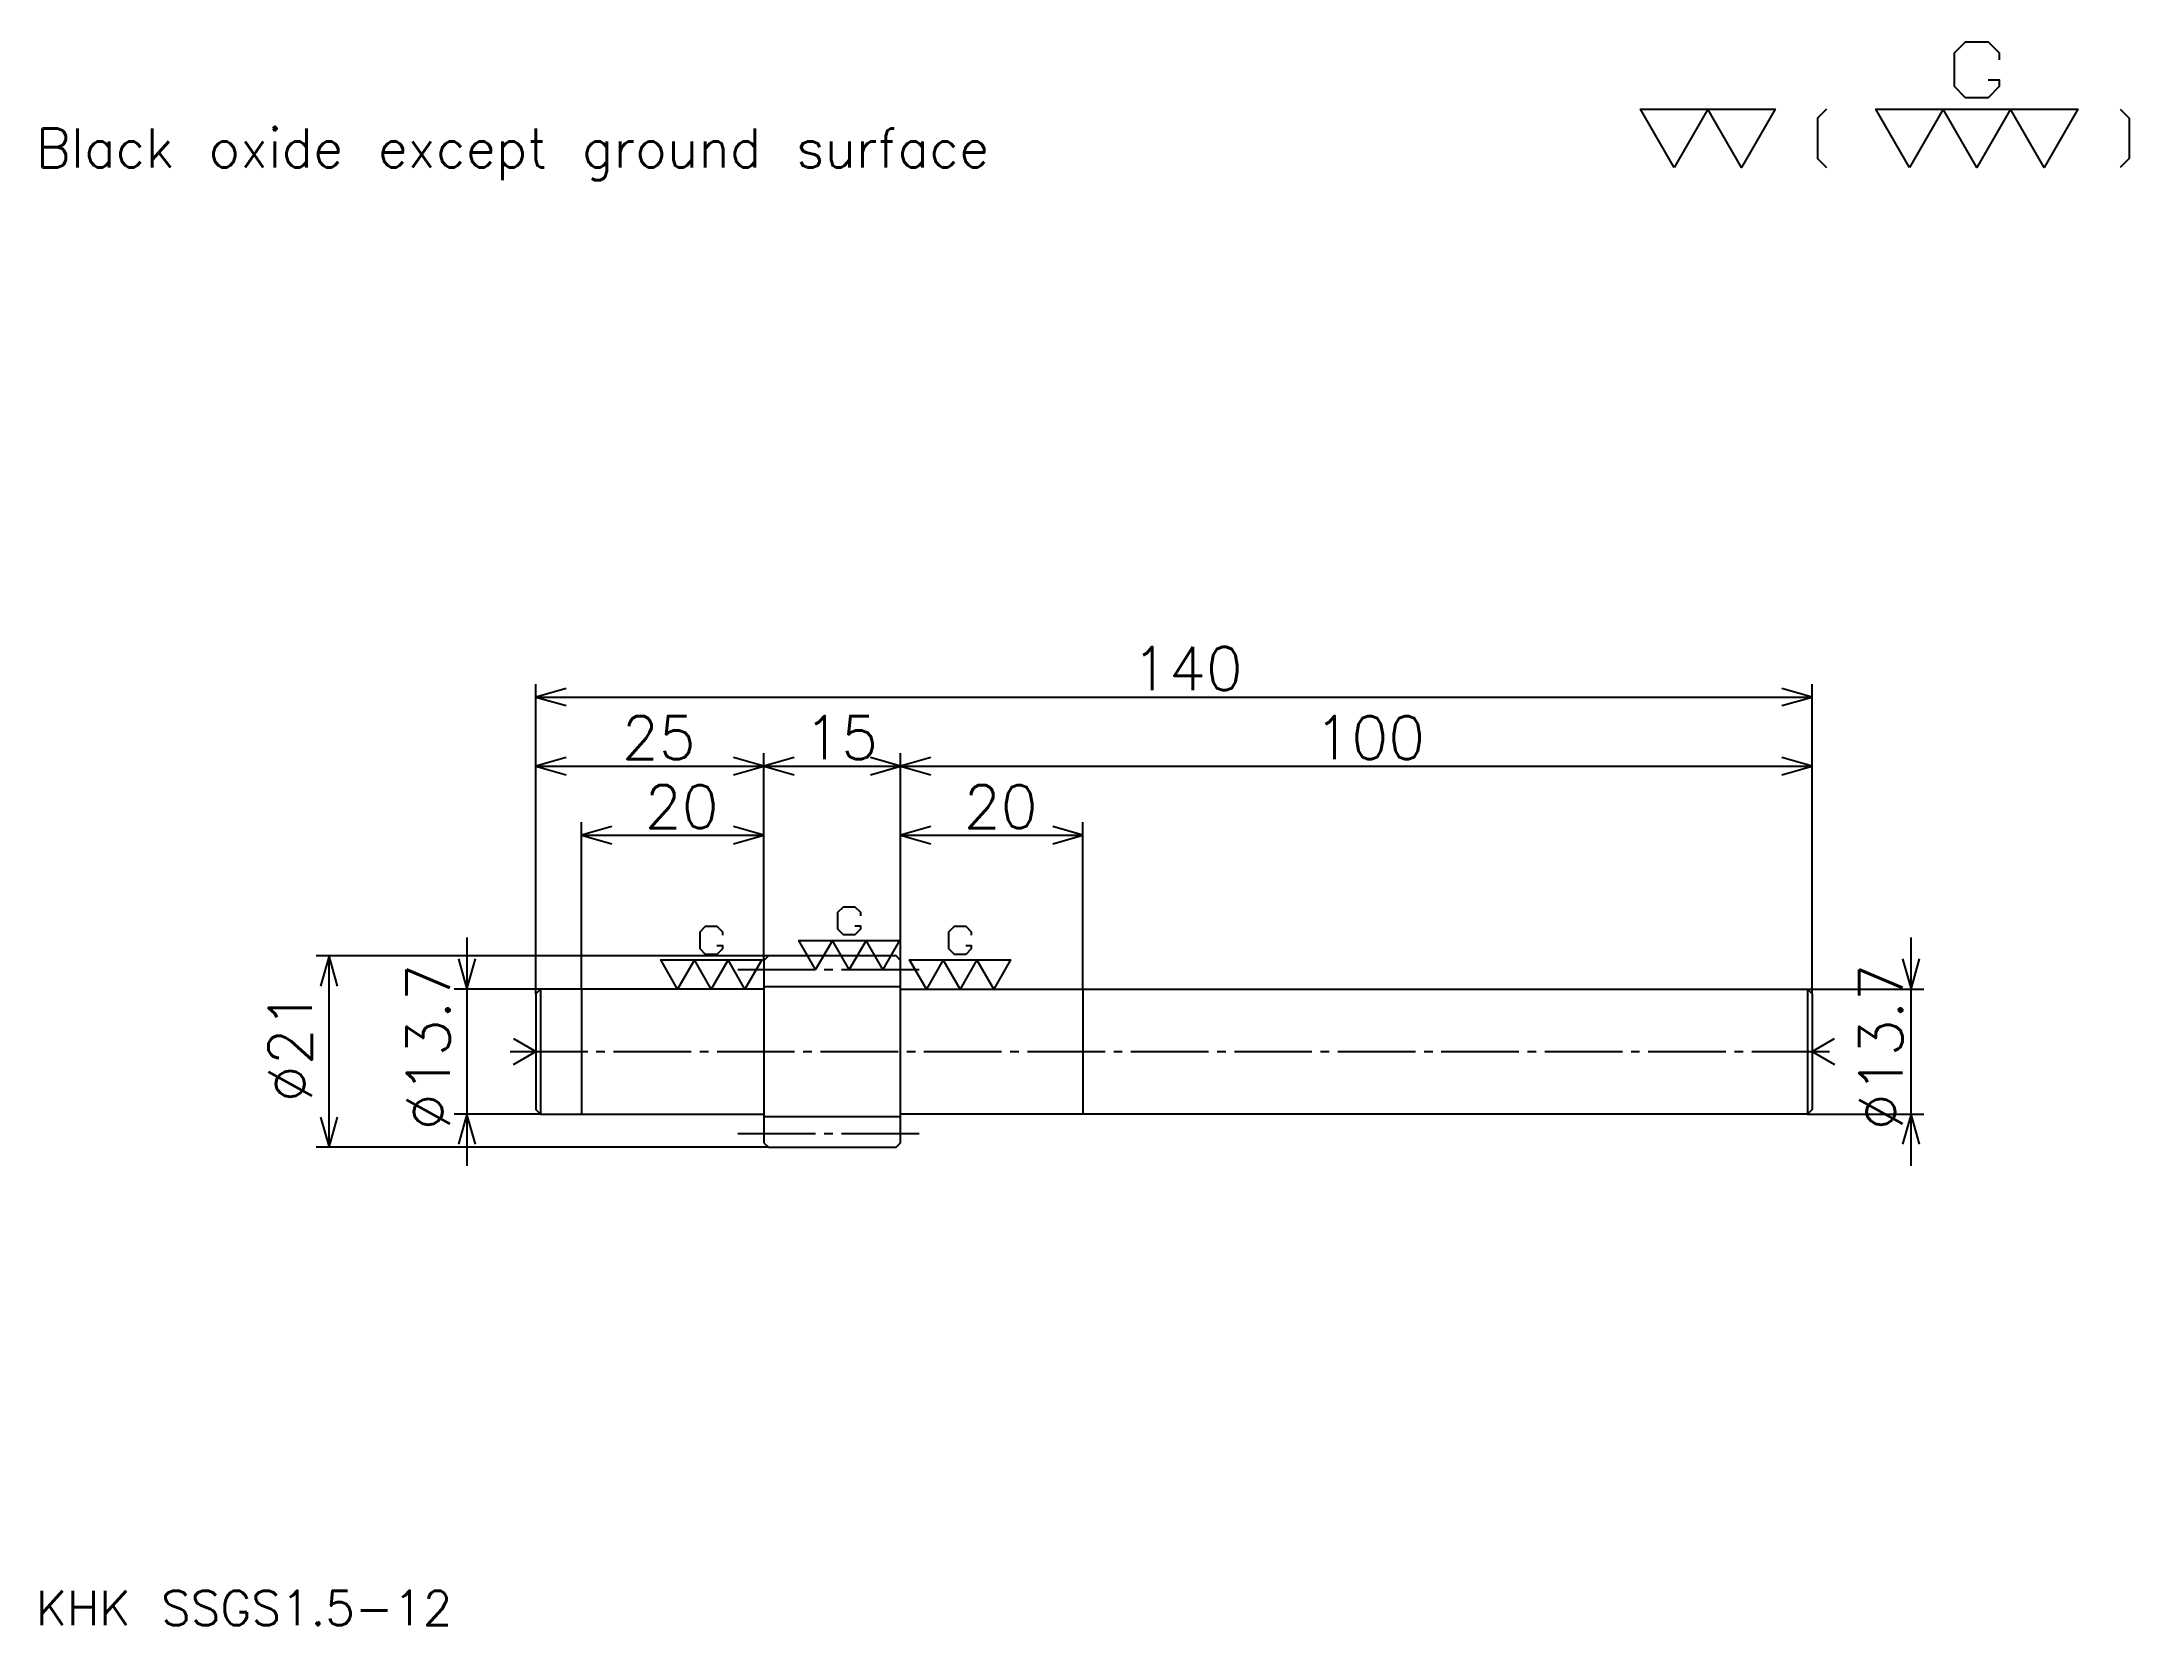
# Model space of a CAD drawing. Extents: x 10 to 239, y 10 to 184.
import ezdxf

# ---------------------------------------------------------------- set-up
doc = ezdxf.new("R2010")
doc.units = 0
doc.linetypes.add('DASHDOT', pattern=[11.351352, 8.513514, -0.945946, 0.945946, -0.945946])
doc.layers.get('0').update_dxf_attribs({"linetype": 'CONTINUOUS'})
doc.layers.add('DASHDOT', color=6, linetype='DASHDOT')
doc.styles.add('KANJI', font='TXT', dxfattribs={"bigfont": 'BIGFONT'})

msp = doc.modelspace()

# ---------------------------------------------------------------- linework, layer by layer
at = {"color": 5}
for p, q in [((64.324318, 83.810806), (64.324318, 113.608109)), ((64.324318, 83.810806), (64.324318, 113.608109)), ((204.32431, 83.810806), (204.32431, 113.608109)), ((204.32431, 83.810806), (204.32431, 113.608109)), ((64.324318, 112.189186), (204.32431, 112.189186)), ((64.324318, 112.189186), (204.32431, 112.189186)), ((89.324318, 83.810806), (89.324318, 106.040535)), ((104.324318, 83.810806), (104.324318, 106.040535)), ((64.324318, 104.621613), (89.324318, 104.621613)), ((89.324318, 104.621613), (104.324318, 104.621613)), ((104.324318, 104.621613), (204.32431, 104.621613)), ((69.324318, 83.810806), (69.324318, 98.472969)), ((69.324318, 97.054047), (89.324318, 97.054047)), ((104.324318, 97.054047), (124.324318, 97.054047)), ((124.324318, 83.810806), (124.324318, 98.472969)), ((56.756752, 85.836479), (56.756752, 60.78513)), ((215.175659, 60.78513), (215.175659, 85.836479)), ((64.324318, 83.810806), (40.202698, 83.810806)), ((41.621613, 62.810806), (41.621613, 83.810806)), ((64.324318, 79.660805), (64.324318, 83.810806)), ((89.824318, 83.810806), (64.324318, 83.810806)), ((69.324318, 80.160805), (69.324318, 83.810806)), ((89.324318, 83.310806), (89.324318, 83.810806)), ((104.324318, 83.310806), (104.324318, 83.810806)), ((124.324318, 80.160805), (124.324318, 83.810806)), ((204.32431, 79.660805), (204.32431, 83.810806)), ((64.324318, 80.160805), (55.33783, 80.160805)), ((64.824318, 80.160805), (64.324318, 80.160805)), ((203.82431, 80.160805), (216.594574, 80.160805)), ((64.324318, 66.460808), (55.33783, 66.460808)), ((64.824318, 66.460808), (64.324318, 66.460808)), ((203.82431, 66.460808), (216.594574, 66.460808)), ((64.324318, 62.810806), (40.202698, 62.810806)), ((89.824318, 62.810806), (64.324318, 62.810806))]:
    msp.add_line(p, q, dxfattribs=at)
at = {"color": 4}
for p, q in [((64.824318, 80.160805), (64.824318, 66.460808)), ((69.324318, 80.160805), (69.324318, 66.460808)), ((89.324318, 80.435806), (104.324318, 80.435806)), ((124.324318, 80.160805), (124.324318, 66.460808)), ((203.82431, 80.160805), (203.82431, 66.460808)), ((89.324318, 66.185806), (104.324318, 66.185806))]:
    msp.add_line(p, q, dxfattribs=at)
at = {"color": 7}
for p, q in [((61.866749, 74.729729), (64.324318, 73.310806)), ((61.866749, 71.891884), (64.324318, 73.310806)), ((204.32431, 73.310806), (206.781891, 74.729729)), ((204.32431, 73.310806), (206.781891, 71.891884))]:
    msp.add_line(p, q, dxfattribs=at)
for points in [[(223.621628, 179.862152), (224.851349, 179.862152), (224.851349, 179.124313), (223.621628, 177.894592), (221.16217, 177.894592), (219.932434, 179.124313), (219.932434, 182.813507), (221.16217, 184.043243), (223.621628, 184.043243), (224.851349, 182.813507), (224.851349, 182.075668)], [(189.189194, 170.270264), (185.5, 176.664856), (200.25676, 176.664856), (196.567566, 170.270264), (192.878387, 176.664856), (189.189194, 170.270264)], [(205.913513, 176.664856), (204.929733, 175.681076), (204.929733, 171.254044), (205.913513, 170.270264)], [(215.013519, 170.270264), (211.324326, 176.664856), (233.459457, 176.664856), (229.770279, 170.270264), (226.081085, 176.664856), (222.391907, 170.270264), (218.702713, 176.664856), (215.013519, 170.270264)], [(238.132446, 176.664856), (239.116226, 175.681076), (239.116226, 171.254044), (238.132446, 170.270264)], [(84.168915, 84.956757), (84.783775, 84.956757), (84.783775, 84.58783), (84.168915, 83.972969), (82.939178, 83.972969), (82.324318, 84.58783), (82.324318, 86.432426), (82.939178, 87.047295), (84.168915, 87.047295), (84.783775, 86.432426), (84.783775, 86.063507)], [(99.304047, 87.10675), (99.918915, 87.10675), (99.918915, 86.737831), (99.304047, 86.122971), (98.074318, 86.122971), (97.459457, 86.737831), (97.459457, 88.582428), (98.074318, 89.197296), (99.304047, 89.197296), (99.918915, 88.582428), (99.918915, 88.213509)], [(111.466209, 84.956757), (112.08107, 84.956757), (112.08107, 84.58783), (111.466209, 83.972969), (110.236481, 83.972969), (109.621613, 84.58783), (109.621613, 86.432426), (110.236481, 87.047295), (111.466209, 87.047295), (112.08107, 86.432426), (112.08107, 86.063507)], [(94.999992, 82.310806), (93.155396, 85.508102), (104.222969, 85.508102), (102.378372, 82.310806), (100.533783, 85.508102), (98.689178, 82.310806), (96.844589, 85.508102), (94.999992, 82.310806)], [(79.864861, 80.160805), (78.020264, 83.358101), (89.08783, 83.358101), (87.24324, 80.160805), (85.398643, 83.358101), (83.554047, 80.160805), (81.709457, 83.358101), (79.864861, 80.160805)], [(107.162155, 80.160805), (105.317566, 83.358101), (116.385132, 83.358101), (114.540535, 80.160805), (112.695938, 83.358101), (110.851349, 80.160805), (109.006744, 83.358101), (107.162155, 80.160805)]]:
    msp.add_lwpolyline(points, dxfattribs=at)
at = {"color": 5}
for points in [[(67.635132, 113.135132), (64.324318, 112.189186), (67.635132, 111.24324)], [(67.635132, 113.135132), (64.324318, 112.189186), (67.635132, 111.24324)], [(201.013519, 111.24324), (204.32431, 112.189186), (201.013519, 113.135132)], [(201.013519, 111.24324), (204.32431, 112.189186), (201.013519, 113.135132)], [(67.635132, 105.567566), (64.324318, 104.621613), (67.635132, 103.675674)], [(86.013504, 103.675674), (89.324318, 104.621613), (86.013504, 105.567566)], [(92.635132, 105.567566), (89.324318, 104.621613), (92.635132, 103.675674)], [(101.013504, 103.675674), (104.324318, 104.621613), (101.013504, 105.567566)], [(107.635132, 105.567566), (104.324318, 104.621613), (107.635132, 103.675674)], [(201.013519, 103.675674), (204.32431, 104.621613), (201.013519, 105.567566)], [(72.635132, 98), (69.324318, 97.054047), (72.635132, 96.108109)], [(86.013504, 96.108109), (89.324318, 97.054047), (86.013504, 98)], [(107.635132, 98), (104.324318, 97.054047), (107.635132, 96.108109)], [(121.013504, 96.108109), (124.324318, 97.054047), (121.013504, 98)], [(42.567558, 80.499992), (41.621613, 83.810806), (40.675667, 80.499992)], [(55.810806, 83.471619), (56.756752, 80.160805), (57.702698, 83.471619)], [(214.229706, 83.471619), (215.175659, 80.160805), (216.121613, 83.471619)], [(57.702698, 63.149994), (56.756752, 66.460808), (55.810806, 63.149994)], [(216.121613, 63.149994), (215.175659, 66.460808), (214.229706, 63.149994)], [(40.675667, 66.12162), (41.621613, 62.810806), (42.567558, 66.12162)]]:
    msp.add_lwpolyline(points, dxfattribs=at)
at = {"color": 4}
for points in [[(89.324318, 63.310806), (89.824318, 62.810806), (103.824318, 62.810806), (104.324318, 63.310806), (104.324318, 83.310806), (103.824318, 83.810806), (89.824318, 83.810806), (89.324318, 83.310806), (89.324318, 63.310806)], [(89.324318, 80.160805), (64.824318, 80.160805), (64.324318, 79.660805), (64.324318, 66.960808), (64.824318, 66.460808), (89.324318, 66.460808)], [(104.324318, 80.160805), (203.82431, 80.160805), (204.32431, 79.660805), (204.32431, 66.960808), (203.82431, 66.460808), (104.324318, 66.460808)]]:
    msp.add_lwpolyline(points, dxfattribs=at)
at = {"layer": 'DASHDOT', "color": 7}
for p, q in [((86.486481, 82.310806), (107.162155, 82.310806)), ((61.486481, 73.310806), (207.16217, 73.310806)), ((86.486481, 64.310806), (107.162155, 64.310806))]:
    msp.add_line(p, q, dxfattribs=at)

# ---------------------------------------------------------------- texts
at = {"color": 7, "style": 'KANJI'}
for s, height, p in [('Black oxide except ground surface', 4.256757, (9.459459, 170.270264)), ('140', 4.72973, (129.71283, 112.945938)), ('140', 4.72973, (129.71283, 112.945938)), ('25', 4.72973, (73.749992, 105.378372)), ('15', 4.72973, (93.749992, 105.378372)), ('100', 4.72973, (149.71283, 105.378372)), ('20', 4.72973, (76.249992, 97.810806)), ('20', 4.72973, (111.249992, 97.810806)), ('KHK SSGS1.5-12', 3.783784, (9.459459, 10.405405))]:
    msp.add_text(s, height=height, dxfattribs=at).set_placement(p)
for s, p in [('%%c13.7', (54.864861, 64.679047)), ('%%c13.7', (214.229706, 64.679047)), ('%%c21', (39.729721, 67.753372))]:
    msp.add_text(s, height=4.72973, rotation=90, dxfattribs=at).set_placement(p)

doc.saveas('drawing.dxf')
